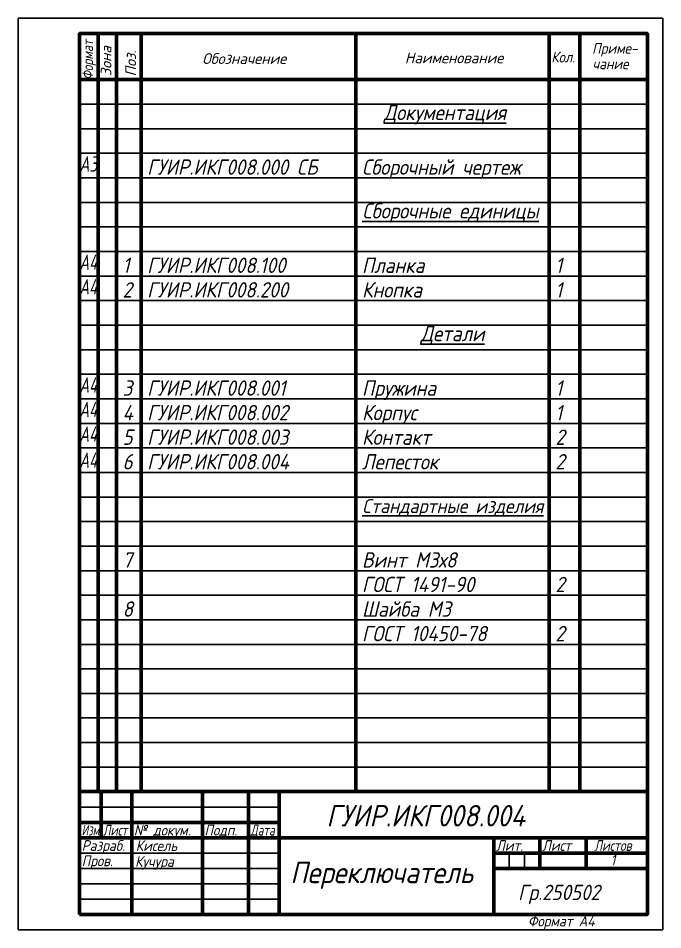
# Model space of a CAD drawing. Header units: millimetres. Extents: x 0 to 668, y 0 to 420.
# Drawn here: x 458 to 668, y 0 to 297 of the extents above; entities that cross this region are included whole.
import ezdxf
from ezdxf.enums import TextEntityAlignment as Align

# ---------------------------------------------------------------- set-up
doc = ezdxf.new("R2010")
doc.units = ezdxf.units.MM
doc.header["$LTSCALE"] = 0.5
doc.layers.get('0').update_dxf_attribs({"lineweight": 60})
doc.layers.get('Defpoints').update_dxf_attribs({"color": 5})
doc.layers.add('4-текст', color=7, linetype='Continuous', true_color=0x00ad00)
doc.styles.get("Standard").update_dxf_attribs({"font": 'isocpeui.ttf', "width": 0.9})

msp = doc.modelspace()

# ---------------------------------------------------------------- linework, layer by layer
at = {"color": 7, "linetype": 'Continuous'}
for p, q in [((478, 292), (478, 277)), ((498, 292), (568, 292)), ((631, 292), (641, 292)), ((478, 35), (543, 35)), ((478, 30), (543, 30)), ((613, 30), (613, 25)), ((478, 5), (663, 5))]:
    msp.add_line(p, q, dxfattribs=at)
at = {"color": 7, "linetype": 'Continuous', "lineweight": 60}
for p, q in [((484, 292), (484, 45)), ((490, 45), (490, 292)), ((498, 292), (498, 45)), ((568, 292), (568, 45)), ((631, 45), (631, 292)), ((641, 292), (641, 45)), ((478, 277), (663, 277)), ((663, 45), (478, 45)), ((485, 45), (485, 30)), ((495, 5), (495, 45)), ((518, 45), (518, 5)), ((533, 5), (533, 45)), ((543, 45), (543, 5)), ((478, 35), (543, 35)), ((478, 30), (543, 30)), ((543, 30), (663, 30)), ((613, 5), (613, 30)), ((628, 30), (628, 20)), ((643, 20), (643, 30)), ((613, 25), (663, 25)), ((613, 20), (663, 20)), ((613, 5), (663, 5))]:
    msp.add_line(p, q, dxfattribs=at)
at = {"color": 7, "linetype": 'Continuous', "lineweight": -3}
for p, q in [((478, 269), (663, 269)), ((478, 261), (663, 261)), ((478, 253), (663, 253)), ((478, 245), (663, 245)), ((478, 237), (663, 237)), ((478, 229), (663, 229)), ((478, 221), (663, 221)), ((478, 213), (663, 213)), ((478, 205), (663, 205)), ((478, 197), (663, 197)), ((478, 189), (663, 189)), ((478, 181), (663, 181)), ((478, 173), (663, 173)), ((478, 165), (663, 165)), ((478, 157), (663, 157)), ((478, 149), (663, 149)), ((478, 141), (663, 141)), ((478, 133), (663, 133)), ((478, 125), (663, 125)), ((478, 117), (663, 117)), ((478, 109), (663, 109)), ((478, 101), (663, 101)), ((478, 93), (663, 93)), ((478, 85), (663, 85)), ((478, 77), (663, 77)), ((478, 69), (663, 69)), ((478, 61), (663, 61)), ((478, 53), (663, 53)), ((478, 40), (543, 40)), ((478, 25), (543, 25)), ((618, 20), (618, 25)), ((623, 25), (623, 20)), ((478, 20), (543, 20)), ((478, 15), (543, 15)), ((478, 10), (543, 10))]:
    msp.add_line(p, q, dxfattribs=at)
at = {"color": 7, "linetype": 'Continuous', "lineweight": 60}
msp.add_lwpolyline([(478, 5), (663, 5), (663, 292), (478, 292)], close=True, dxfattribs=at)
at = {"layer": 'Defpoints'}
msp.add_lwpolyline([(458, 0), (668, 0), (668, 297), (458, 297)], close=True, dxfattribs=at)

# ---------------------------------------------------------------- texts
at = {"color": 7, "linetype": 'Continuous', "width": 0.8}
msp.add_text('Формат', height=3.5, rotation=90, dxfattribs=at).set_placement((482.38, 277))
at = {"color": 7, "linetype": 'Continuous'}
for s, p in [('Зона', (488.38, 278.04)), ('Поз.', (496.38, 278.04))]:
    msp.add_text(s, height=3.5, rotation=90, dxfattribs=at).set_placement(p)
for s, width, p in [('Приме-', 0.9, (644.98, 285.44)), ('Кол.', 0.9, (631.67, 282.59)), ('чание', 0.9, (645.11, 280.38)), ('Изм.', 0.7, (478.67, 30.7)), ('Лист', 0.75, (485.67, 30.7)), ('№ докум.', 0.9, (495.67, 30.7)), ('Подп.', 0.9, (518.67, 30.7)), ('Дата', 0.75, (533.67, 30.7)), ('Разраб.', 0.9, (478.67, 25.7)), ('Лит.', 0.9, (613.67, 25.7)), ('Лист', 0.9, (628.67, 25.7)), ('Листов', 0.8, (645.67, 25.7)), ('Пров.', 0.9, (478.67, 20.7)), ('Формат А4', 0.9, (624.07, 1.08))]:
    msp.add_text(s, height=3.5, dxfattribs=dict(at, width=width)).set_placement(p)
for s, p in [('Обозначение', (517.96, 282.1)), ('Наименование', (583.95, 282.33))]:
    msp.add_text(s, height=3.5, dxfattribs=at).set_placement(p)
at = {"lineweight": -3, "width": 0.9}
for s, p in [('%%UДокументация', (577.11, 263.79)), ('%%UСборочные единицы', (570.11, 231.76)), ('%%UДетали', (589.11, 191.76))]:
    msp.add_text(s, height=5, dxfattribs=at).set_placement(p)
at = {"width": 0.663544}
for s, p, p2 in [('А3', (477.93, 247), (483.77, 247)), ('А4', (477.93, 215), (483.77, 215)), ('А4', (477.93, 207), (483.77, 207)), ('А4', (477.93, 175), (483.77, 175)), ('А4', (477.93, 167), (483.77, 167)), ('А4', (477.93, 159), (483.77, 159)), ('А4', (477.93, 150.5), (483.77, 150.5))]:
    msp.add_text(s, height=5, dxfattribs=at).set_placement(p, p2, align=Align.FIT)
at = {"width": 0.9}
for s, p in [('ГУИР.ИКГ008.000 СБ', (500, 246)), ('Сборочный чертеж', (570, 246)), ('1', (492, 214)), ('ГУИР.ИКГ008.100', (500, 214)), ('Планка', (570, 214)), ('1', (633, 214)), ('2', (492, 206)), ('ГУИР.ИКГ008.200', (500, 206)), ('Кнопка', (570, 206)), ('1', (633, 206)), ('3', (492, 174)), ('ГУИР.ИКГ008.001', (500, 174)), ('Пружина', (570, 174)), ('1', (633, 174)), ('4', (492, 166)), ('ГУИР.ИКГ008.002', (500, 166)), ('Корпус', (570, 166)), ('1', (633, 166)), ('5', (492, 158)), ('ГУИР.ИКГ008.003', (500, 158)), ('Контакт', (570, 158)), ('2', (633, 158)), ('6', (492, 150)), ('ГУИР.ИКГ008.004', (500, 150)), ('Лепесток', (570, 150)), ('2', (633, 150)), ('7', (492, 118)), ('Винт М3х8 ', (570, 118)), ('ГОСТ 1491-90', (570, 110)), ('2', (633, 110)), ('8', (492, 102)), ('Шайба М3 ', (570, 102)), ('ГОСТ 10450-78', (570, 94)), ('2', (633, 94))]:
    msp.add_text(s, height=5, dxfattribs=at).set_placement(p)
at = {"lineweight": -3, "width": 0.9}
msp.add_text('%%UСтандартные изделия', height=4.5491, dxfattribs=at).set_placement((570.11, 135.78), (629.11, 135.78), align=Align.ALIGNED)
at = {"layer": '4-текст', "lineweight": -3, "width": 0.9}
msp.add_text('ГУИР.ИКГ008.004', height=7, dxfattribs=at).set_placement((558.41, 33.66))
at = {"layer": '4-текст', "linetype": 'Continuous', "lineweight": -3, "width": 0.9}
for s, p in [('Кисель', (496.29, 25.65)), ('Кучура', (496.07, 20.5))]:
    msp.add_text(s, height=3.5, dxfattribs=at).set_placement(p)
at = {"layer": '4-текст', "width": 0.9}
for s, height, p in [('1', 3.5, (651, 21)), ('Переключатель', 7, (546.65, 15.18)), ('Гр.250502', 5, (620.85, 9.67))]:
    msp.add_text(s, height=height, dxfattribs=at).set_placement(p)

doc.saveas('drawing.dxf')
